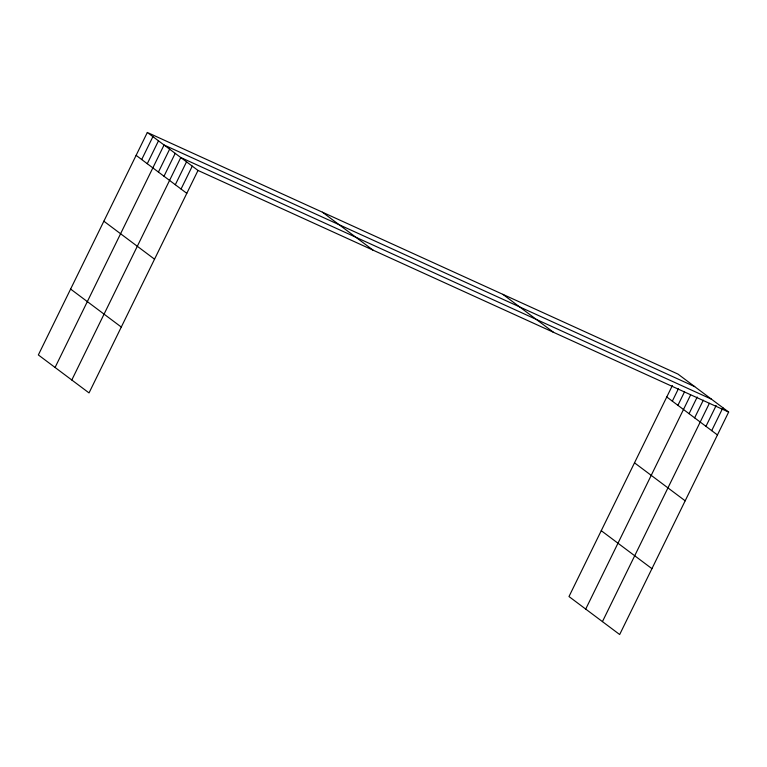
<?xml version="1.0" encoding="UTF-8"?>
<svg xmlns="http://www.w3.org/2000/svg" width="767" height="767" viewBox="0 0 767 767"><rect width="100%" height="100%" fill="white"/><g stroke="black" fill="none" stroke-linecap="round" stroke-linejoin="round"><path stroke-width="1.15" d="M147.331 132.47L38.35 354.939L89.03 392.915L198.011 170.447L147.331 132.47L677.97 374.085L728.65 412.061L619.669 634.53L568.989 596.553L672.371 385.533M141.703 159.526L152.911 136.651M147.274 163.707L158.481 140.831M55.071 367.47L164.061 145.001L694.691 386.616M158.424 172.067L169.632 149.181M163.994 176.237L175.202 153.362M71.801 380.001L180.782 157.532L711.421 399.156M175.317 184.722L186.525 161.837M181.06 189.027L192.268 166.142M672.333 401.151L678.45 388.668M677.913 405.321L684.538 391.803M585.71 609.084L690.616 394.938M689.063 413.681L697.213 397.038M694.634 417.852L703.301 400.173M602.44 621.615L709.379 403.317M705.956 426.337L716.148 405.532M711.699 430.642L722.907 407.756M198.011 170.447L728.65 412.061M666.763 396.97L717.442 434.947M502.864 294.355L553.544 332.332M322.447 212.21L373.126 250.186M634.501 462.827L685.171 500.803M136.123 155.356L186.803 193.332M601.251 530.687L651.931 568.663M103.861 221.212L154.541 259.188M70.612 289.073L121.291 327.049"/></g></svg>
